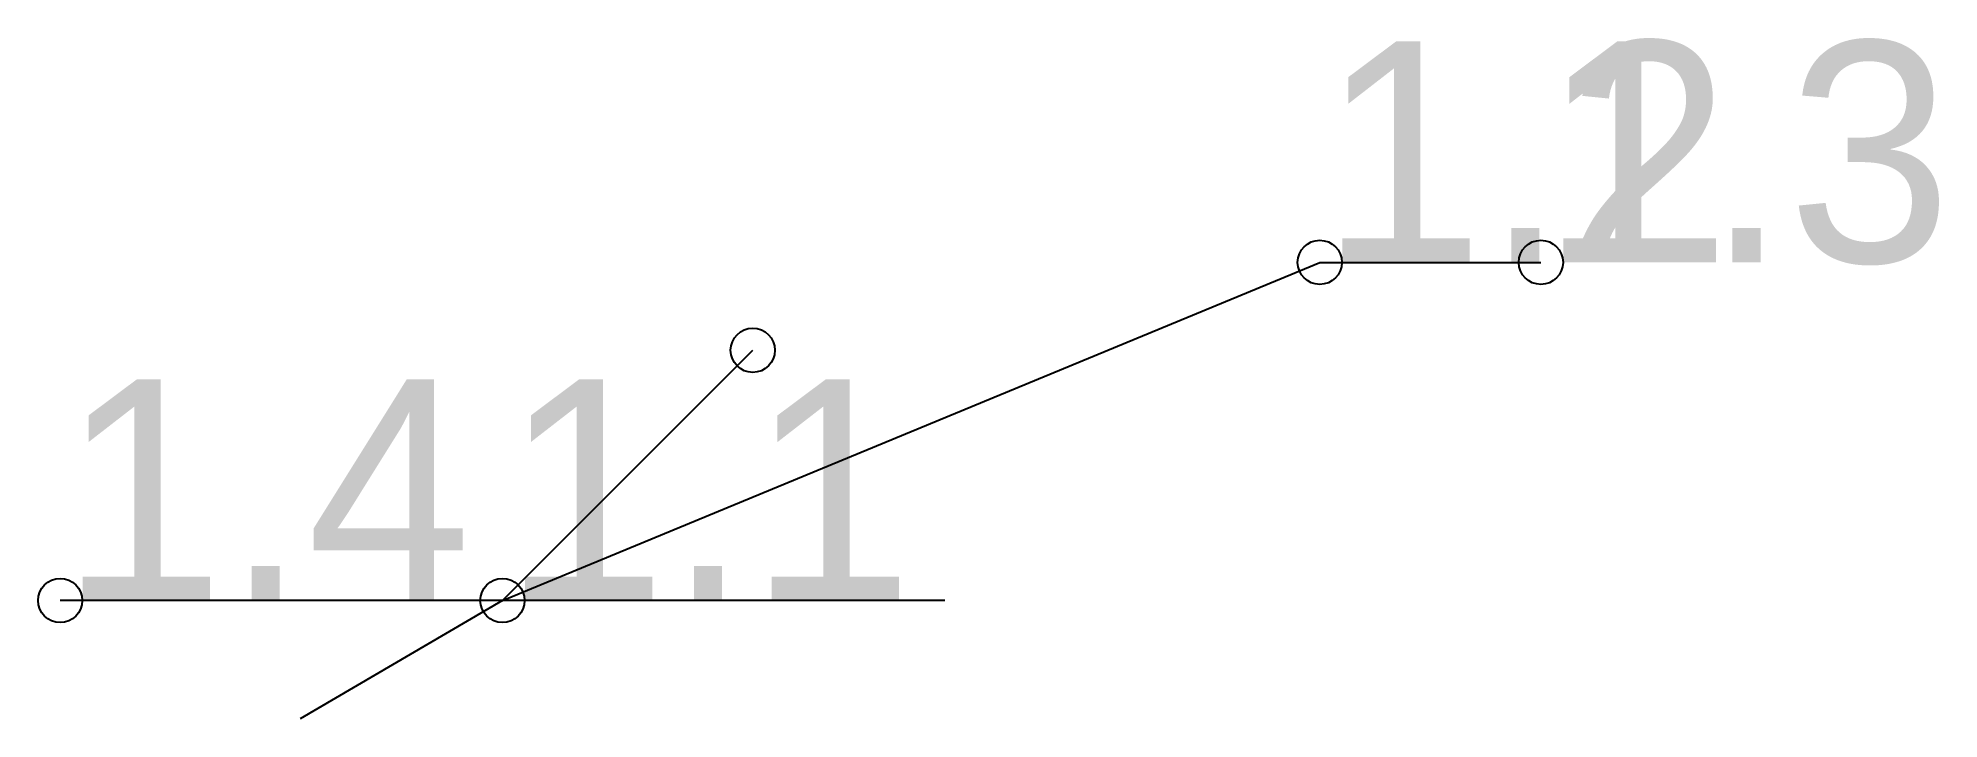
# Model space of a CAD drawing. Header units: millimetres. Extents: x -4.1 to 4.5, y -0.54 to 2.54.
import ezdxf

# ---------------------------------------------------------------- set-up
doc = ezdxf.new("R2010")
doc.units = ezdxf.units.MM

msp = doc.modelspace()

# ---------------------------------------------------------------- linework, layer by layer
at = {"layer": 'Shots', "color": 1}
for p, q in [((-2, 0), (1.696, 1.53)), ((1.696, 1.53), (2.696, 1.53)), ((-2, 0), (-0.868, 1.132)), ((-2, 0), (-4, 0)), ((0, 0), (-2, 0))]:
    msp.add_line(p, q, dxfattribs=at)
for centre in [(1.696, 1.53), (2.696, 1.53), (-0.868, 1.132), (-4, 0), (-2, 0)]:
    msp.add_circle(centre, 0.1, dxfattribs=at)
at = {"layer": 'XSect', "color": 1}
for p, q in [((-2, 0), (-2.914, -0.536)), ((0, 0), (-0.706, 0))]:
    msp.add_line(p, q, dxfattribs=at)

# ---------------------------------------------------------------- texts
at = {"layer": 'Label'}
for s, p in [('1.2', (1.696, 1.53)), ('1.3', (2.696, 1.53)), ('1.4', (-4, 0)), ('1.1', (-2, 0))]:
    msp.add_text(s, height=1, dxfattribs=at).set_placement(p)

doc.saveas('drawing.dxf')
